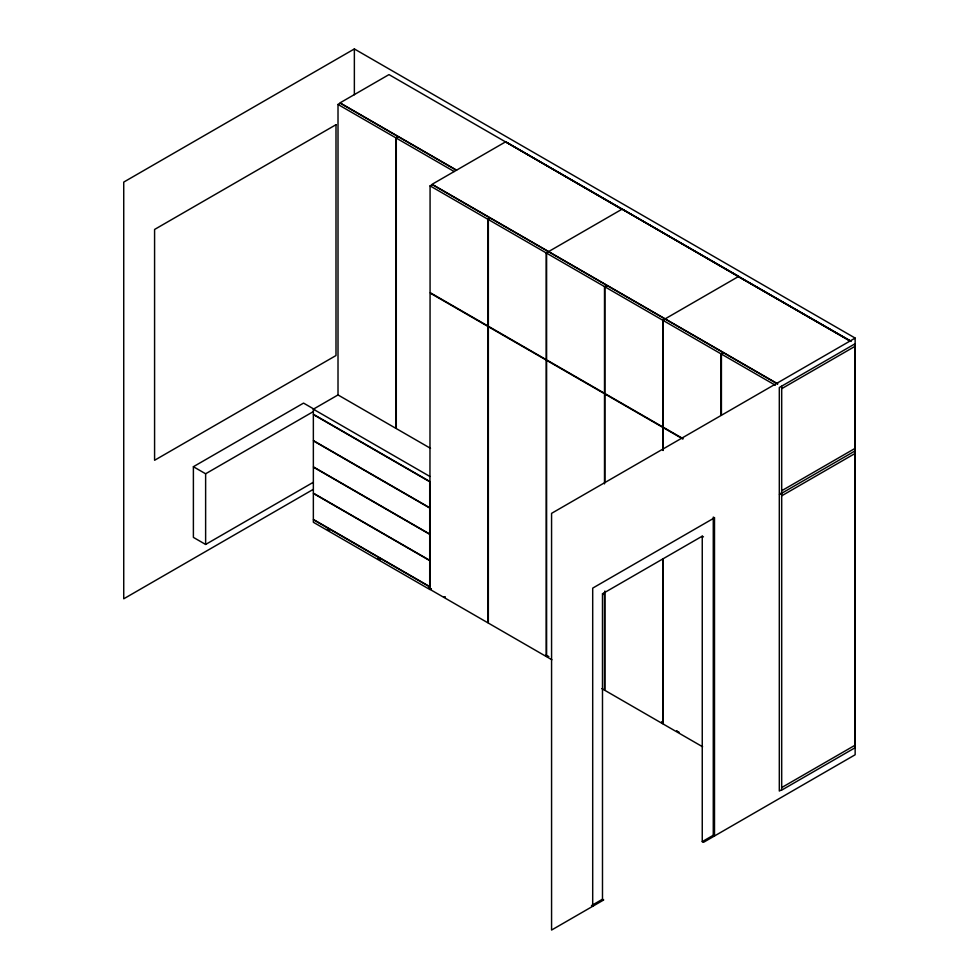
<?xml version="1.0" encoding="UTF-8"?>
<svg xmlns="http://www.w3.org/2000/svg" width="979" height="979" viewBox="0 0 979 979"><rect width="100%" height="100%" fill="white"/><g stroke="black" fill="none" stroke-linecap="round" stroke-linejoin="round"><path stroke-width="1.47" d="M703.473 536.884L702.249 536.174L702.249 841.634L703.473 842.344L855.144 754.772L855.144 338.073L354.361 48.95L123.733 182.094L123.733 598.805L313.109 489.463M338.012 104.459L340.215 103.187L398.123 136.619L395.92 137.892L338.012 104.459L338.012 394.941L395.92 428.374L395.92 137.892M430.503 448.333L396.287 428.582L396.287 138.1L398.49 136.827L456.385 170.26M505.531 141.882L432.094 184.297L777.73 383.841M430.075 185.875L432.277 184.615L490.173 218.036L487.97 219.308L430.075 185.875L430.075 292.599L487.97 326.031L487.97 219.308M488.337 219.516L490.54 218.256L548.436 251.676L546.233 252.949L488.337 219.516L488.337 326.24L546.233 359.672L546.233 252.949M548.619 251.579L622.191 209.102L506.143 142.102L621.824 209.31M546.6 253.157L548.803 251.897L606.711 285.317L604.508 286.59L546.6 253.157L546.6 359.88L604.508 393.313L604.508 286.59M313.17 482.366L205.627 544.446L193.389 537.385L193.389 466.714L303.551 403.103L314.577 409.467M429.891 481.546L313.353 414.264L313.353 409.185L338.134 394.867M193.389 466.714L205.627 473.775L313.17 411.682M604.875 286.798L607.078 285.538L664.974 318.958L662.771 320.231L604.875 286.798L604.875 393.521L662.771 426.954L662.771 320.231M665.157 318.86L738.729 276.384L622.681 209.384L738.362 276.592M663.138 320.439L665.341 319.178L723.248 352.599L721.046 353.872L663.138 320.439L663.138 427.162L682.877 438.555M721.413 415.072L721.413 354.08L723.616 352.819L777.571 383.964M855.144 338.073L551.569 513.351L551.569 930.05L603.713 899.946L602.489 899.236L591.475 905.599L592.699 906.309L592.699 588.122L714.499 517.805L714.499 835.98L713.275 835.271L702.249 841.634M781.511 386.24L779.308 387.513L779.308 494.236L781.511 492.963M855.267 343.666L781.695 386.142L781.695 790.114L855.144 747.711M781.695 388.675L855.144 346.272M602.489 899.236L602.489 593.776L702.249 536.174M781.695 490.736L855.144 448.333M855.267 450.242L854.9 343.874M781.511 493.392L779.308 494.652L779.308 791.069L781.511 789.796M781.695 493.281L855.267 450.805M781.695 495.827L855.144 453.424M781.695 787.569L855.144 745.166M855.267 747.075L854.9 451.013M849.992 340.619L738.851 276.873L849.625 340.827M851.167 341.438L388.993 74.6L340.031 102.868L456.569 170.15M396.287 138.1L454.183 171.533M721.413 354.08L775.368 385.236M682.877 438.984L663.138 427.59L663.138 450.511M714.499 517.805L713.275 517.096L713.275 835.271M313.353 409.185L429.891 476.467M602.489 593.776L603.713 594.486M429.891 586.996L313.353 519.714L313.353 522.26L429.891 589.542L430.075 293.027L487.97 326.448L487.97 622.864L430.075 589.431M551.875 659.76L546.6 656.713L546.6 360.309L604.508 393.729L604.508 483.883M601.877 688.629L604.508 690.146L604.508 592.356M702.616 746.793L663.138 723.995L663.138 558.985M721.046 353.872L721.046 414.851M662.771 450.291L662.771 427.37L604.875 393.95L604.875 482.561M662.771 558.776L662.771 723.787L604.875 690.354L604.875 591.047M354.361 48.95L354.361 94.743M205.627 473.775L205.627 544.446M431.36 589.138A3.292 1.897 0 0 1 430.344 588.893M429.304 588.293A3.292 1.897 0 0 1 428.986 587.914M431.396 589.174A3.121 1.799 0 0 1 430.148 588.832M429.279 588.208A3.121 1.799 0 0 1 429.047 587.828M328.491 530.092A3.292 1.897 0 0 0 329.507 530.337A3.121 1.799 0 0 1 328.589 530.141M327.451 529.492A3.292 1.897 0 0 1 327.133 529.113M379.411 559.486A3.292 1.897 0 0 0 380.427 559.731A3.121 1.799 0 0 1 379.509 559.547M378.383 558.887A3.292 1.897 0 0 1 378.053 558.507M548.619 656.456A3.292 1.897 0 0 1 547.897 656.419M546.869 656.175A3.292 1.897 0 0 1 545.658 655.392M548.619 656.505A3.121 1.799 0 0 1 547.591 656.407M546.686 656.114A3.121 1.799 0 0 1 545.817 655.489M546.869 655.612A3.292 1.897 0 0 1 546.576 655.477M444.833 597.312A3.121 1.799 0 0 1 443.964 596.688M445.029 597.374A3.292 1.897 0 0 1 443.989 596.774M445.029 596.811A3.292 1.897 0 0 1 444.723 596.676M663.224 723.395A3.121 1.799 0 0 1 662.049 721.988M663.407 723.457A3.292 1.897 0 0 1 662.587 723.028M662.379 722.857A3.292 1.897 0 0 1 661.89 722.061M662.379 722.294A3.292 1.897 0 0 1 662.196 722.098M678.765 732.121A3.292 1.897 0 0 1 677.798 731.815M677.064 731.337A3.292 1.897 0 0 1 676.648 730.75M678.826 732.17A3.121 1.799 0 0 1 677.652 731.741M677.04 731.252A3.121 1.799 0 0 1 676.807 730.872M335.993 124.712L154.584 229.453L154.584 460.277L335.993 355.536L335.993 124.712M546.233 360.088L488.337 326.668L488.337 623.072L546.233 656.505L546.233 360.088M429.708 481.729L313.353 414.558L313.353 440.562L429.708 507.734L429.708 481.729M429.708 508.015L313.353 440.844L313.353 466.848L429.708 534.032L429.708 508.015M429.708 534.314L313.353 467.13L313.353 493.147L429.708 560.318L429.708 534.314M429.708 560.6L313.353 493.428L313.353 519.433L429.708 586.605L429.708 560.6"/></g></svg>
